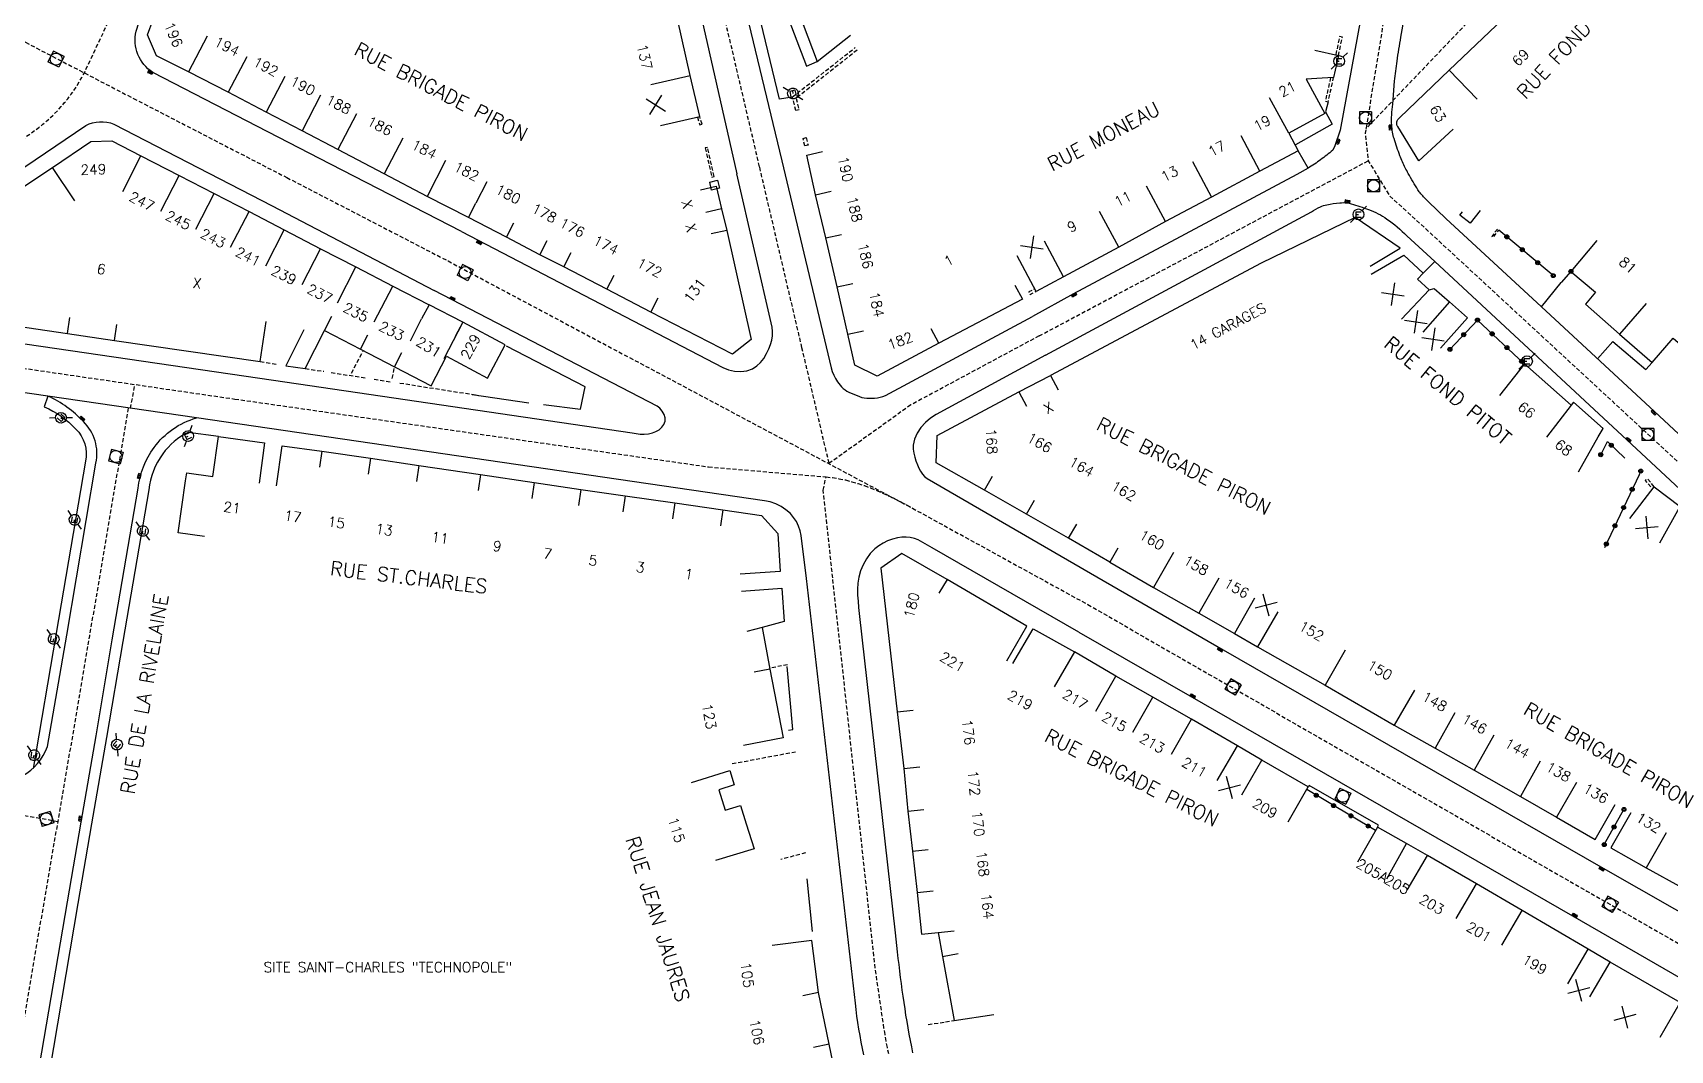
# Model space of a CAD drawing. Header units: millimetres. Extents: x 155999 to 157000, y 121000 to 122000.
# Drawn here: x 156342.3 to 156545.5, y 121685 to 121811.2 of the extents above; entities that cross this region are included whole.
import ezdxf
from ezdxf.enums import TextEntityAlignment as Align

# ---------------------------------------------------------------- set-up
doc = ezdxf.new("R2010")
doc.units = ezdxf.units.MM
doc.linetypes.add('DASHED', pattern=[0.75, 0.5, -0.25])
doc.layers.get('0').update_dxf_attribs({"linetype": 'CONTINUOUS'})
for name, color, linetype in [('W0001', 6, 'DASHED'), ('W0008', 7, 'CONTINUOUS'), ('W0017', 7, 'CONTINUOUS'), ('W0100', 7, 'CONTINUOUS'), ('W0112', 1, 'DASHED'), ('W0310', 3, 'CONTINUOUS'), ('W0322', 7, 'CONTINUOUS'), ('W0334', 7, 'CONTINUOUS'), ('W0400', 7, 'CONTINUOUS'), ('W0420', 7, 'CONTINUOUS'), ('W0471', 7, 'CONTINUOUS'), ('W0984', 7, 'CONTINUOUS'), ('W0989', 7, 'CONTINUOUS'), ('W0991', 7, 'CONTINUOUS'), ('W1102', 7, 'CONTINUOUS')]:
    doc.layers.add(name, color=color, linetype=linetype)
doc.styles.get("Standard").update_dxf_attribs({"font": 'romans.shx', "width": 0.85})

# ---------------------------------------------------------------- blocks, each defined once
blk = doc.blocks.new('t322o')
at = {"color": 0, "linetype": 'Continuous'}
for radius in [0.25, 0.15]:
    blk.add_circle((0, 0), radius, dxfattribs=at)
blk = doc.blocks.new('t991o')
at = {"color": 0, "linetype": 'Continuous'}
for p, q in [((-1, 1), (1, -1)), ((-1, -1), (1, 1))]:
    blk.add_line(p, q, dxfattribs=at)
blk = doc.blocks.new('T400')
for p, q in [((-0.15, 0.3), (0.15, 0.3)), ((-0.15, -0.25), (-0.15, 0.3)), ((-0.15, 0.15), (0.15, 0.15)), ((-0.15, 0), (0.15, 0)), ((0.15, 0.3), (0.15, -0.25)), ((-0.15, -0.15), (0.15, -0.15)), ((-0.15, -0.25), (-0.15, -0.3)), ((-0.15, -0.3), (0.15, -0.3)), ((0.15, -0.3), (0.15, -0.25))]:
    blk.add_line(p, q)
blk = doc.blocks.new('T471')
for p, q in [((-0.333334, 0.333334), (-0.333334, -0.333334)), ((-0.333334, 0.333334), (0.333334, 0.333334)), ((-0.333334, 0), (0, 0)), ((0.500001, 0.500001), (1.000002, 1.000002)), ((-0.500001, -0.500001), (-1.000002, -1.000002)), ((-0.333334, -0.333334), (0.333334, -0.333334))]:
    blk.add_line(p, q)
blk.add_ellipse((0, 0), major_axis=(0.471405, 0.471405), ratio=1, start_param=5.4977871438, end_param=11.780972451)
blk = doc.blocks.new('T420')
for p, q in [((0.75, 0.75), (-0.75, 0.75)), ((-0.75, 0.75), (-0.75, -0.75)), ((0.75, 0.75), (0.75, -0.75)), ((0.75, -0.75), (-0.75, -0.75))]:
    blk.add_line(p, q)
blk.add_ellipse((0, 0), major_axis=(-0.53, 0.53), ratio=1, start_param=3.926991, end_param=10.210176)
blk = doc.blocks.new('t112o')
at = {"color": 0, "linetype": 'Continuous'}
for p, q in [((-0.5, 0.5), (0.5, 0.5)), ((-0.5, -0.5), (-0.5, 0.5)), ((0.5, 0.5), (0.5, -0.5)), ((0.5, -0.5), (-0.5, -0.5))]:
    blk.add_line(p, q, dxfattribs=at)

msp = doc.modelspace()

# ---------------------------------------------------------------- linework, layer by layer
at = {"layer": 'W0001'}
for p, q in [((156432.44, 121794.49), (156437.68, 121772.15)), ((156393.81, 121782.87), (156451.42, 121752.21)), ((156467.14, 121773.57), (156451.23, 121765.01)), ((156325.42, 121771.85), (156367.37, 121765.74)), ((156437.68, 121772.15), (156441.06, 121757.72)), ((156354.42, 121764.59), (156354.97, 121767.55)), ((156367.37, 121765.74), (156426.13, 121757.33)), ((156451.23, 121765.01), (156441.06, 121757.72)), ((156426.13, 121757.33), (156440.71, 121756.08)), ((156440.36, 121754.45), (156440.71, 121756.08)), ((156440.71, 121756.08), (156441.52, 121755.99)), ((156441.52, 121755.99), (156442.32, 121755.86)), ((156442.32, 121755.86), (156443.12, 121755.7)), ((156443.12, 121755.7), (156443.91, 121755.49)), ((156443.91, 121755.49), (156444.69, 121755.26)), ((156444.69, 121755.26), (156445.47, 121755)), ((156445.47, 121755), (156446.24, 121754.71)), ((156446.24, 121754.71), (156447, 121754.4)), ((156441.54, 121743.57), (156440.36, 121754.45)), ((156447, 121754.4), (156447.76, 121754.07)), ((156447.76, 121754.07), (156448.5, 121753.72)), ((156448.5, 121753.72), (156449.24, 121753.35)), ((156449.24, 121753.35), (156449.98, 121752.98)), ((156449.98, 121752.98), (156450.7, 121752.6)), ((156450.7, 121752.6), (156451.42, 121752.21)), ((156451.42, 121752.21), (156473.19, 121740.25)), ((156446.81, 121695.16), (156441.54, 121743.57)), ((156447.9, 121687.72), (156446.81, 121695.16)), ((156448.03, 121686.91), (156447.9, 121687.72)), ((156448.17, 121686.1), (156448.03, 121686.91)), ((156448.32, 121685.3), (156448.17, 121686.1)), ((156448.49, 121684.5), (156448.32, 121685.3))]:
    msp.add_line(p, q, dxfattribs=at)
for points in [[(156000, 121986.85), (156003.09, 121985.23), (156044.57, 121963.68), (156077.72, 121946.53), (156098.49, 121935.82), (156130.89, 121919.07), (156180.3, 121893.54), (156224.14, 121870.68), (156249.34, 121857.62), (156299.19, 121831.84), (156341.39, 121809.99), (156354.77, 121803.04), (156373.8, 121793.22), (156393.81, 121782.87)], [(156413.89, 121875.43), (156417.05, 121860.24), (156423.59, 121832.29), (156432.44, 121794.49)]]:
    msp.add_lwpolyline(points, dxfattribs=at)
at = {"layer": 'W0001', "flags": 128}
for points in [[(156449.13, 121928.94), (156454.45, 121921.73), (156482.17, 121889.84), (156502.13, 121866), (156505.55, 121861.83), (156508.02, 121857.46), (156510.48, 121851.2), (156512.38, 121843.99), (156513.33, 121837.35), (156512.76, 121830.33), (156507.61, 121798.71), (156507.99, 121795.3), (156510.65, 121790.93), (156515.02, 121786.95), (156564.82, 121740.92), (156579.56, 121727.29)], [(156532.62, 121825.35), (156507.7, 121799.27)], [(156467.14, 121773.57), (156507.99, 121795.3)], [(156329.79, 121622.17), (156334.24, 121647.9), (156337.25, 121665.45), (156340.73, 121685.84), (156343.85, 121704.18), (156346.94, 121722.14), (156349.36, 121736.35), (156354.17, 121764.62)]]:
    msp.add_lwpolyline(points, dxfattribs=at)
for points in [[(156334.66, 121793.71), (156342.03, 121798.69, 0.124981), (156348.69, 121806.2), (156352.08, 121813.42), (156355.03, 121821.68, 0.053712), (156359.19, 121839.01, 0.035369), (156360.4, 121859.99, 14.888119)], [(156473.19, 121740.25), (156488.24, 121731.59), (156535.12, 121704.7), (156567.39, 121686.25), (156581.24, 121678.28), (156617.28, 121657.54), (156656.65, 121635.19), (156692.08, 121614.92), (156713.06, 121602.29, -0.011708), (156758.64, 121573.38), (156772.71, 121564.41, -0.052431), (156778.62, 121559.36), (156794.91, 121542.19), (156814.81, 121523.84), (156828.76, 121510.98), (156860.75, 121481.64), (156885.26, 121459.31), (156888.8, 121456.11, -0.026908), (156901.7, 121442.1, -0.024005), (156907.62, 121434.69), (156923.71, 121412.62)], [(156345.42, 121713.31), (156317.55, 121718.16), (156295.82, 121721.84), (156279.87, 121724.57), (156252, 121729.28, -0.101308), (156239.67, 121734.05, -0.900608)]]:
    msp.add_lwpolyline(points, format="xyb", dxfattribs=at)
at = {"layer": 'W0008'}
for p, q in [((156435.22, 121795.31), (156441.34, 121769.63)), ((156434.01, 121774.67), (156429.65, 121793.68)), ((156395.5, 121786.52), (156427.92, 121769.66)), ((156419.76, 121764.84), (156392.11, 121779.21)), ((156324.35, 121775.06), (156372.15, 121768.09)), ((156448.07, 121766.2), (156466.32, 121775.96)), ((156433.82, 121772.51), (156433.97, 121773.05)), ((156433.97, 121773.05), (156434.07, 121773.59)), ((156434.08, 121774.13), (156434.01, 121774.67)), ((156434.07, 121773.59), (156434.08, 121774.13)), ((156432.99, 121770.79), (156433.33, 121771.37)), ((156433.33, 121771.37), (156433.62, 121771.98)), ((156433.62, 121771.98), (156433.82, 121772.51)), ((156467.96, 121771.17), (156454.38, 121763.82)), ((156427.92, 121769.66), (156428.61, 121769.38)), ((156428.61, 121769.38), (156429.37, 121769.21)), ((156429.37, 121769.21), (156430.14, 121769.16)), ((156430.14, 121769.16), (156430.89, 121769.26)), ((156430.89, 121769.26), (156431.58, 121769.5)), ((156431.58, 121769.5), (156432.12, 121769.84)), ((156432.12, 121769.84), (156432.59, 121770.27)), ((156432.59, 121770.27), (156432.99, 121770.79)), ((156441.34, 121769.63), (156441.48, 121769.16)), ((156441.48, 121769.16), (156441.66, 121768.71)), ((156344.18, 121766.1), (156326.5, 121768.64)), ((156372.15, 121768.09), (156416.64, 121761.54)), ((156441.66, 121768.71), (156441.88, 121768.27)), ((156441.88, 121768.27), (156442.14, 121767.86)), ((156442.14, 121767.86), (156442.45, 121767.47)), ((156442.45, 121767.47), (156442.64, 121767.25)), ((156442.64, 121767.25), (156442.85, 121767.06)), ((156442.85, 121767.06), (156443.07, 121766.88)), ((156443.07, 121766.88), (156443.31, 121766.72)), ((156420.11, 121764.59), (156419.76, 121764.84)), ((156443.31, 121766.72), (156443.56, 121766.6)), ((156443.56, 121766.6), (156444.86, 121766.04)), ((156444.86, 121766.04), (156445.15, 121765.94)), ((156445.15, 121765.94), (156445.45, 121765.88)), ((156445.45, 121765.88), (156445.76, 121765.84)), ((156445.76, 121765.84), (156446.07, 121765.83)), ((156446.07, 121765.83), (156446.39, 121765.84)), ((156446.39, 121765.84), (156446.74, 121765.86)), ((156446.74, 121765.86), (156447.09, 121765.9)), ((156447.09, 121765.9), (156447.43, 121765.96)), ((156447.43, 121765.96), (156447.76, 121766.06)), ((156447.76, 121766.06), (156448.07, 121766.2)), ((156433.08, 121753.12), (156362.59, 121763.39)), ((156420.4, 121764.24), (156420.11, 121764.59)), ((156420.62, 121763.84), (156420.4, 121764.24)), ((156420.6, 121762.59), (156420.74, 121762.99)), ((156420.74, 121763.41), (156420.62, 121763.84)), ((156420.74, 121762.99), (156420.74, 121763.41)), ((156453.05, 121762.84), (156452.47, 121762.2)), ((156453.69, 121763.38), (156453.05, 121762.84)), ((156454.38, 121763.82), (156453.69, 121763.38)), ((156416.64, 121761.54), (156417.15, 121761.46)), ((156417.15, 121761.46), (156417.65, 121761.4)), ((156417.65, 121761.4), (156418.16, 121761.38)), ((156418.16, 121761.38), (156418.67, 121761.42)), ((156418.67, 121761.42), (156419.18, 121761.53)), ((156419.18, 121761.53), (156419.61, 121761.71)), ((156419.61, 121761.71), (156420.01, 121761.94)), ((156420.01, 121761.94), (156420.35, 121762.24)), ((156420.35, 121762.24), (156420.6, 121762.59)), ((156451.68, 121760.76), (156451.52, 121760)), ((156452, 121761.51), (156451.68, 121760.76)), ((156452.47, 121762.2), (156452, 121761.51)), ((156451.52, 121760), (156451.52, 121759.51)), ((156451.52, 121759.51), (156451.59, 121759.03)), ((156451.59, 121759.03), (156451.71, 121758.54)), ((156451.71, 121758.54), (156451.87, 121758.06)), ((156451.87, 121758.06), (156452.06, 121757.58)), ((156452.06, 121757.58), (156452.24, 121757.18)), ((156452.24, 121757.18), (156452.44, 121756.79)), ((156452.44, 121756.79), (156452.67, 121756.44)), ((156452.67, 121756.44), (156452.94, 121756.14)), ((156452.94, 121756.14), (156453.27, 121755.89)), ((156453.27, 121755.89), (156474.32, 121743.69)), ((156433.79, 121752.98), (156433.08, 121753.12)), ((156434.48, 121752.74), (156433.79, 121752.98)), ((156435.13, 121752.42), (156434.48, 121752.74)), ((156435.74, 121752.01), (156435.13, 121752.42)), ((156436.29, 121751.53), (156435.74, 121752.01)), ((156436.69, 121751.05), (156436.29, 121751.53)), ((156437.04, 121750.53), (156436.69, 121751.05)), ((156437.31, 121749.98), (156437.04, 121750.53)), ((156437.51, 121749.39), (156437.31, 121749.98)), ((156437.63, 121748.8), (156437.51, 121749.39)), ((156438.3, 121743.49), (156437.63, 121748.8)), ((156450.1, 121748.6), (156449.57, 121748.52)), ((156450.64, 121748.62), (156450.1, 121748.6)), ((156451.16, 121748.58), (156450.64, 121748.62)), ((156451.67, 121748.46), (156451.16, 121748.58)), ((156446.2, 121746.56), (156445.72, 121745.9)), ((156446.76, 121747.14), (156446.2, 121746.56)), ((156447.25, 121747.53), (156446.76, 121747.14)), ((156447.78, 121747.87), (156447.25, 121747.53)), ((156448.35, 121748.15), (156447.78, 121747.87)), ((156448.94, 121748.37), (156448.35, 121748.15)), ((156449.57, 121748.52), (156448.94, 121748.37)), ((156452.14, 121748.26), (156451.67, 121748.46)), ((156453.88, 121747.27), (156452.14, 121748.26)), ((156472.07, 121736.81), (156453.88, 121747.27)), ((156445.32, 121745.19), (156445, 121744.44)), ((156445.72, 121745.9), (156445.32, 121745.19)), ((156444.35, 121690.81), (156438.3, 121743.49)), ((156444.67, 121742.91), (156444.62, 121742.16)), ((156444.79, 121743.65), (156444.67, 121742.91)), ((156445, 121744.44), (156444.79, 121743.65)), ((156444.62, 121742.16), (156444.63, 121741.41)), ((156444.63, 121741.41), (156444.68, 121740.65)), ((156444.68, 121740.65), (156444.76, 121739.9)), ((156444.76, 121739.9), (156444.84, 121739.15)), ((156444.84, 121739.15), (156449.28, 121699.51)), ((156449.28, 121699.51), (156449.37, 121698.72)), ((156449.37, 121698.72), (156449.46, 121697.94)), ((156449.46, 121697.94), (156449.55, 121697.15)), ((156449.55, 121697.15), (156449.64, 121696.36)), ((156449.64, 121696.36), (156449.73, 121695.58)), ((156449.73, 121695.58), (156449.83, 121694.79)), ((156449.83, 121694.79), (156449.92, 121694)), ((156449.92, 121694), (156450.03, 121693.22)), ((156450.03, 121693.22), (156450.13, 121692.43)), ((156450.13, 121692.43), (156450.24, 121691.65)), ((156444.45, 121690), (156444.35, 121690.81)), ((156444.55, 121689.19), (156444.45, 121690)), ((156450.24, 121691.65), (156450.35, 121690.87)), ((156450.35, 121690.87), (156450.47, 121690.08)), ((156450.47, 121690.08), (156450.59, 121689.3)), ((156444.67, 121688.39), (156444.55, 121689.19)), ((156444.8, 121687.59), (156444.67, 121688.39)), ((156450.59, 121689.3), (156450.72, 121688.52)), ((156450.72, 121688.52), (156450.86, 121687.74)), ((156450.86, 121687.74), (156451, 121686.96)), ((156444.93, 121686.78), (156444.8, 121687.59)), ((156445.08, 121685.98), (156444.93, 121686.78)), ((156445.23, 121685.18), (156445.08, 121685.98)), ((156451, 121686.96), (156451.14, 121686.18)), ((156451.14, 121686.18), (156451.3, 121685.4)), ((156445.4, 121684.39), (156445.23, 121685.18)), ((156451.3, 121685.4), (156451.46, 121684.63))]:
    msp.add_line(p, q, dxfattribs=at)
for points in [[(156411.4, 121874.89), (156412.11, 121871.55), (156412.55, 121869.42), (156420.94, 121832), (156429.65, 121793.68)], [(156416.37, 121875.97), (156419.64, 121860.82), (156426.17, 121832.9), (156435.22, 121795.31)]]:
    msp.add_lwpolyline(points, dxfattribs=at)
for points in [[(156395.5, 121786.52), (156379.24, 121794.87), (156357.18, 121806.26, -0.315635), (156355.1, 121811.38), (156359.62, 121825.57, 0.064048), (156362.12, 121838.4, 0.020098), (156363.17, 121859.71)], [(156336.27, 121791.17), (156348.86, 121799.68, -0.224755), (156352.35, 121799.83), (156371.98, 121789.69), (156392.11, 121779.21)], [(156336.41, 121718.24, 0.363878), (156344.13, 121722.62), (156346.52, 121736.47), (156350.12, 121757.79, 0.260004), (156348.58, 121762.94, 0.09815), (156344.18, 121766.1)], [(156342.55, 121679.64), (156346.58, 121703.37), (156348.28, 121713.26), (156350.14, 121723.97), (156352.14, 121735.88), (156355.36, 121754.68, -0.130109), (156357.34, 121759.71, -0.171465), (156362.59, 121763.39)], [(156474.32, 121743.69), (156489.98, 121734.62), (156536.86, 121707.73), (156568.96, 121689.39, 0.317206), (156572.26, 121690.18, 0.074679), (156575.4, 121694.16), (156583.16, 121708.31), (156584.9, 121712.01, 0.253983), (156583.84, 121719.16), (156578.31, 121725.03)], [(156472.07, 121736.81), (156485.84, 121728.94), (156533.32, 121701.63), (156568.69, 121681.26, -0.056173)]]:
    msp.add_lwpolyline(points, format="xyb", dxfattribs=at)
at = {"layer": 'W0008', "flags": 128}
for points in [[(156510.2, 121830.18), (156504.52, 121799.09), (156503.83, 121797.15), (156503.57, 121796.61, -0.011433), (156502.83, 121796, -0.011433), (156502.07, 121795.42, -0.011182), (156501.31, 121794.89, -0.011182), (156500.51, 121794.39), (156499.12, 121793.6), (156471.41, 121778.79), (156466.32, 121775.96)], [(156575.23, 121734.69), (156543.49, 121764.2), (156529.48, 121777.18), (156517.63, 121788.13), (156515.45, 121790.2, -0.01777), (156514.51, 121791.2, -0.040474), (156514.15, 121791.68, -0.013253), (156512.95, 121793.72, -0.019548), (156512.22, 121795.15, -0.021402), (156511.91, 121795.92, -0.007964), (156511.19, 121798.04, -0.068538), (156510.89, 121799.71, -0.044423), (156511.03, 121802.3), (156511.25, 121805.19, -0.003671), (156511.4, 121806.43, -0.003671), (156511.56, 121807.66, -0.004409), (156511.79, 121809.14, -0.004409), (156512.03, 121810.61), (156514.62, 121825.09)], [(156467.96, 121771.17), (156500.93, 121788.95, -0.040171), (156502.04, 121789.58, -0.060608), (156502.85, 121789.85, -0.026841), (156504.44, 121790.08, -0.048869), (156505.32, 121790.08, -0.048806), (156505.87, 121789.96, -0.011924), (156508.03, 121789.24, -0.064514), (156510.31, 121788.07, -0.051321), (156512.76, 121785.97), (156516.23, 121782.8), (156540.07, 121760.66), (156549.66, 121751.76), (156571.34, 121731.74), (156578.31, 121725.03), (156578.31, 121725.03)]]:
    msp.add_lwpolyline(points, format="xyb", dxfattribs=at)
at = {"layer": 'W0017', "flags": 128}
for points in [[(156503, 121802.62), (156502.68, 121801.38), (156503.52, 121799.85), (156498.97, 121797.29)], [(156500.51, 121794.39), (156499.29, 121796.52)], [(156521.85, 121789.13), (156520.62, 121787.56), (156519.36, 121788.54), (156519.67, 121788.98)], [(156516.23, 121782.8), (156514.79, 121781.36)], [(156529.48, 121777.18), (156531.91, 121780.18)], [(156536.42, 121770.73), (156538.35, 121772.87), (156542.44, 121769.42), (156543.19, 121770.27)]]:
    msp.add_lwpolyline(points, dxfattribs=at)
at = {"layer": 'W0100'}
for points in [[(156419.41, 121876.63), (156421.3, 121866.76), (156422.62, 121861.77), (156424.14, 121856.11), (156425.69, 121850.02), (156427.2, 121844.82), (156428.74, 121839.16), (156430.11, 121833.76), (156432.09, 121827.97), (156434.03, 121822.31), (156436.61, 121815.65), (156439.63, 121807.61), (156443.75, 121810.86)], [(156420.17, 121799.67), (156425.04, 121800.79), (156423.86, 121805.89), (156422.31, 121812.7), (156420.64, 121820), (156418.39, 121829.76), (156416.58, 121837.6), (156412.95, 121836.79), (156412.75, 121837.99), (156406.29, 121836.5), (156407.41, 121831.63)], [(156396.36, 121788.26), (156391.24, 121790.87), (156385.88, 121793.69), (156380.15, 121796.68), (156375.71, 121799), (156371.25, 121801.31), (156366.53, 121803.79), (156361.63, 121806.32), (156357.64, 121808.31), (156356.54, 121810.91), (156359.32, 121818.57), (156361.5, 121824.6), (156369.53, 121823.25), (156373.43, 121822.24), (156375.5, 121821.26), (156373.35, 121816.74)], [(156339.43, 121790.96), (156344.72, 121794.46), (156349.49, 121797.67), (156352.1, 121797.75), (156355.71, 121795.93), (156360.46, 121793.49), (156364.81, 121791.24), (156369.12, 121788.99), (156373.49, 121786.72), (156378, 121784.39), (156382.38, 121782.13), (156386.95, 121779.75), (156391.47, 121777.44)], [(156475.93, 121745.5), (156481.33, 121742.38), (156486.96, 121739.18), (156491.41, 121736.67), (156494.23, 121735.01), (156494.23, 121735.01), (156502.65, 121730.24), (156511.21, 121725.3), (156516.29, 121722.45), (156521.11, 121719.71), (156526.86, 121716.45), (156531.32, 121713.86), (156536.15, 121711.11), (156538.62, 121715.46)], [(156498.06, 121713.31), (156500.55, 121717.65), (156494.79, 121720.96), (156491.77, 121722.73), (156486.07, 121726.03), (156481.25, 121728.75), (156476.67, 121731.36), (156471.52, 121734.38)], [(156540.58, 121714.43), (156538.09, 121710.09), (156542.46, 121707.59), (156546.96, 121705.1), (156552.24, 121702.11), (156561.2, 121696.85), (156565.84, 121694.21)], [(156544.2, 121686.57), (156546.69, 121690.9), (156537.98, 121695.9), (156535.28, 121697.5), (156527.08, 121702.31), (156521.4, 121705.61), (156515.34, 121709.13), (156512.73, 121710.6), (156509.13, 121712.63), (156506.67, 121708.28)]]:
    msp.add_lwpolyline(points, dxfattribs=at)
at = {"layer": 'W0100', "flags": 128}
msp.add_lwpolyline([(156518.51, 121799.21), (156514.24, 121795.29), (156511.65, 121799.53, -0.088848), (156511.54, 121799.78, -0.088848), (156511.52, 121800.05, -0.12196), (156511.64, 121800.4, -0.12196), (156511.92, 121800.65), (156518.03, 121806.53), (156528.84, 121816.89), (156531.18, 121819.1), (156534.62, 121815.47)], format="xyb", dxfattribs=at)
for points in [[(156501.37, 121809), (156504.29, 121808.34), (156503.68, 121805.63), (156502.27, 121805.55), (156500.27, 121805.44), (156502.59, 121801.15), (156498.14, 121798.71), (156499.29, 121796.52), (156494.55, 121794), (156488.53, 121790.79), (156482.84, 121787.76), (156477.02, 121784.59), (156470.17, 121780.92), (156466.77, 121779.1), (156464.41, 121783.51)], [(156508.23, 121782.21), (156511.96, 121784.46), (156506.38, 121788.24), (156494.68, 121782.59), (156468.58, 121768.67)], [(156536.36, 121785.39), (156533.13, 121781.57), (156536.17, 121779), (156534.92, 121777.51), (156539.14, 121773.79), (156543.19, 121770.27), (156545.82, 121773.29), (156548.22, 121771.21), (156550.84, 121774.23)], [(156508.34, 121781.23), (156512.38, 121783.57), (156514.79, 121781.36), (156514.11, 121780.62), (156515.53, 121779.29), (156516.17, 121779.46), (156518.07, 121777.79), (156520.3, 121775.8), (156516.96, 121772.07)], [(156534.05, 121756.72), (156536.53, 121761.06), (156537.12, 121762.09), (156533.46, 121765.34), (156533.15, 121764.98), (156527.37, 121770.12), (156524.28, 121766.19)], [(156540.42, 121750.91), (156543.47, 121754.87), (156546.68, 121752.4), (156546.58, 121752.23), (156544.12, 121747.87)]]:
    msp.add_lwpolyline(points, dxfattribs=at)
at = {"layer": 'W0112'}
for p, q in [((156381.84, 121768.96), (156383.3, 121771.76)), ((156370.52, 121770.39), (156372.71, 121770.03)), ((156376.1, 121769.52), (156378.39, 121769.18)), ((156379.33, 121769.03), (156383.68, 121768.35)), ((156386.9, 121768.3), (156387.16, 121769.75)), ((156384.65, 121768.2), (156386.83, 121767.86)), ((156387.82, 121767.73), (156397.58, 121766.2)), ((156435.94, 121732.79), (156433.81, 121732.36)), ((156436.94, 121721.95), (156429.08, 121720.47)), ((156438.18, 121709.46), (156435.09, 121708.61)), ((156453.38, 121688.15), (156455.53, 121688.48)), ((156455.53, 121688.48), (156456.6, 121688.65))]:
    msp.add_line(p, q, dxfattribs=at)
at = {"layer": 'W0112', "flags": 128}
for points in [[(156504.29, 121808.34), (156504.78, 121810.64), (156504.43, 121810.71), (156503.95, 121808.41)], [(156503.32, 121805.61), (156502.65, 121802.7), (156503, 121802.62), (156503.68, 121805.63)], [(156524.02, 121786.82), (156523.3, 121785.92), (156523.47, 121785.79), (156524.18, 121786.69)], [(156543.47, 121754.87), (156542.61, 121755.88), (156542.34, 121755.65), (156543.2, 121754.64)]]:
    msp.add_lwpolyline(points, dxfattribs=at)
at = {"layer": 'W0112'}
for points in [[(156444.57, 121809.02), (156436.99, 121803.04), (156437.37, 121801.62), (156436.98, 121801.52), (156436.53, 121803.19), (156444.32, 121809.33)], [(156424.75, 121800.72), (156425.04, 121799.74), (156425.33, 121799.82), (156425.04, 121800.79)]]:
    msp.add_lwpolyline(points, dxfattribs=at)
for points in [[(156438.09, 121797.14), (156437.86, 121798.07), (156438.24, 121798.17), (156438.48, 121797.23)], [(156426.84, 121793.35), (156426.01, 121796.96), (156425.72, 121796.89), (156426.55, 121793.28)]]:
    msp.add_lwpolyline(points, close=True, dxfattribs=at)
at = {"layer": 'W0112', "flags": 128}
msp.add_lwpolyline([(156466.77, 121779.1), (156466.6, 121779.41), (156465.86, 121779.02), (156466.03, 121778.7)], close=True, dxfattribs=at)
at = {"layer": 'W0310'}
for p, q in [((156410.83, 121767.24), (156401.06, 121772.28)), ((156410.25, 121764.48), (156410.83, 121767.24)), ((156396.79, 121766.3), (156403.84, 121765.28)), ((156405.67, 121765.07), (156410.25, 121764.48))]:
    msp.add_line(p, q, dxfattribs=at)
at = {"layer": 'W0322'}
for p, q in [((156436.6, 121724.75), (156435.9, 121732.57)), ((156436.07, 121724.65), (156436.6, 121724.75)), ((156439.03, 121699.7), (156438.37, 121706.21))]:
    msp.add_line(p, q, dxfattribs=at)
at = {"layer": 'W0322', "flags": 128}
for points in [[(156530.93, 121781.05), (156524.18, 121786.69)], [(156533.13, 121781.57), (156531.91, 121780.18)], [(156518.12, 121771.9), (156521.54, 121775.54), (156527.3, 121770.14)], [(156536.83, 121758.83), (156537.66, 121760.47), (156539.82, 121758.41)], [(156541.8, 121756.8), (156541.58, 121756.32), (156537.3, 121747.28)]]:
    msp.add_lwpolyline(points, dxfattribs=at)
at = {"layer": 'W0322'}
for points in [[(156508.89, 121712.22), (156500.35, 121717.29)], [(156537.26, 121710.47), (156539.71, 121714.84)]]:
    msp.add_lwpolyline(points, dxfattribs=at)
at = {"layer": 'W0334'}
for points in [[(156436.53, 121803.19), (156434.95, 121802.92), (156427.7, 121832.96), (156428.97, 121833.22), (156432.83, 121821.98), (156432.58, 121821.87), (156435.4, 121815.13), (156435.21, 121815.05), (156438.27, 121807.02), (156439.63, 121807.61)], [(156362.59, 121763.39), (156344.18, 121766.1)], [(156509.13, 121712.63), (156509.24, 121712.89), (156500.67, 121717.82), (156500.55, 121717.65)]]:
    msp.add_lwpolyline(points, dxfattribs=at)
for points in [[(156344.18, 121766.1), (156343.72, 121764.79, -0.099189), (156347.62, 121762.02, -0.264885), (156348.82, 121758.04), (156345.21, 121736.69), (156342.32, 121719.93, -0.010969)], [(156365.35, 121761.08), (156361.59, 121761.61, 0.128978), (156358.42, 121758.93, 0.131445), (156356.68, 121754.49), (156353.45, 121735.65), (156351.45, 121723.75), (156349.59, 121713.03), (156347.9, 121703.15), (156343.86, 121679.41, 0.22639), (156344.55, 121676.87, 0.185197), (156346.78, 121675.58), (156369.38, 121671.62), (156384.27, 121669.06, 0.264362), (156387.29, 121669.84, 0.062074), (156388.78, 121671.94), (156390.35, 121672.11)]]:
    msp.add_lwpolyline(points, format="xyb", dxfattribs=at)
at = {"layer": 'W1102'}
for p, q in [((156363.92, 121810.76), (156361.63, 121806.32)), ((156368.85, 121808.21), (156366.53, 121803.79)), ((156373.56, 121805.75), (156371.25, 121801.31)), ((156418.99, 121804.77), (156423.86, 121805.89)), ((156518.03, 121806.53), (156521.49, 121802.92)), ((156378.01, 121803.43), (156375.71, 121799)), ((156498.14, 121798.71), (156495.74, 121803.1)), ((156382.47, 121801.12), (156380.15, 121796.68)), ((156388.22, 121798.11), (156385.88, 121793.69)), ((156494.55, 121794), (156492.2, 121798.41)), ((156353.46, 121791.47), (156355.71, 121795.93)), ((156393.51, 121795.32), (156391.24, 121790.87)), ((156438.33, 121796.01), (156440.28, 121796.45)), ((156439.41, 121791.09), (156438.33, 121796.01)), ((156347.53, 121790.32), (156344.72, 121794.46)), ((156358.17, 121789.04), (156360.46, 121793.49)), ((156486.18, 121795.2), (156488.53, 121790.79)), ((156362.52, 121786.8), (156364.81, 121791.24)), ((156425.14, 121791.71), (156427.09, 121792.15)), ((156427.09, 121792.15), (156427.75, 121789.35)), ((156439.41, 121791.09), (156441.36, 121791.54)), ((156482.84, 121787.76), (156480.47, 121792.16)), ((156396.36, 121788.26), (156397.28, 121790.04)), ((156427.75, 121789.35), (156425.8, 121788.9)), ((156427.75, 121789.35), (156428.39, 121786.66)), ((156440.69, 121785.72), (156439.41, 121791.09)), ((156366.81, 121784.56), (156369.12, 121788.99)), ((156401.07, 121785.82), (156396.36, 121788.26)), ((156401.07, 121785.82), (156401.99, 121787.6)), ((156477.02, 121784.59), (156474.65, 121788.99)), ((156371.19, 121782.28), (156373.49, 121786.72)), ((156405.2, 121783.64), (156401.07, 121785.82)), ((156405.2, 121783.64), (156406.12, 121785.41)), ((156428.39, 121786.66), (156426.44, 121786.22)), ((156428.39, 121786.66), (156431.42, 121773.14)), ((156440.69, 121785.72), (156442.64, 121786.16)), ((156442.09, 121779.64), (156440.69, 121785.72)), ((156470.17, 121780.92), (156467.8, 121785.33)), ((156375.7, 121779.95), (156378, 121784.39)), ((156408.16, 121782.12), (156405.2, 121783.64)), ((156408.16, 121782.12), (156409.08, 121783.9)), ((156380.09, 121777.68), (156382.38, 121782.13)), ((156413.52, 121779.35), (156408.16, 121782.12)), ((156413.52, 121779.35), (156414.44, 121781.12)), ((156384.65, 121775.32), (156386.95, 121779.75)), ((156418.97, 121776.51), (156413.52, 121779.35)), ((156442.09, 121779.64), (156444.04, 121780.08)), ((156443.41, 121773.77), (156442.09, 121779.64)), ((156464.15, 121779.88), (156465.08, 121778.12)), ((156515.53, 121779.29), (156512.11, 121775.64)), ((156324.23, 121777.14), (156346.62, 121773.88)), ((156391.47, 121777.44), (156390.54, 121775.67)), ((156395.63, 121775.27), (156391.47, 121777.44)), ((156418.97, 121776.51), (156419.89, 121778.28)), ((156465.08, 121778.12), (156454.69, 121772.69)), ((156518.07, 121777.79), (156514.75, 121774.05)), ((156542.45, 121777.59), (156539.14, 121773.79)), ((156346.62, 121773.88), (156346.91, 121775.86)), ((156352.42, 121773.01), (156352.71, 121774.99)), ((156370.52, 121770.39), (156371.24, 121775.34)), ((156378.49, 121774.26), (156379.41, 121776.03)), ((156393.34, 121770.78), (156395.65, 121775.22)), ((156395.63, 121775.27), (156394.7, 121773.5)), ((156400.91, 121772.48), (156395.63, 121775.27)), ((156429.12, 121771.31), (156418.97, 121776.51)), ((156346.62, 121773.88), (156352.42, 121773.01)), ((156352.42, 121773.01), (156370.52, 121770.39)), ((156375.92, 121774.34), (156373.68, 121769.88)), ((156376.1, 121769.51), (156378.49, 121774.26)), ((156378.49, 121774.26), (156382.96, 121771.94)), ((156382.96, 121771.94), (156383.88, 121773.71)), ((156431.42, 121773.14), (156429.12, 121771.31)), ((156443.41, 121773.77), (156445.36, 121774.21)), ((156444.27, 121769.93), (156443.41, 121773.77)), ((156454.69, 121772.69), (156453.75, 121774.46)), ((156382.96, 121771.94), (156387.16, 121769.75)), ((156387.16, 121769.75), (156388.08, 121771.53)), ((156391.71, 121767.37), (156393.62, 121771.04)), ((156393.62, 121771.04), (156398.7, 121768.33)), ((156398.7, 121768.33), (156400.91, 121772.48)), ((156454.69, 121772.69), (156447.07, 121768.58)), ((156373.68, 121769.88), (156376.1, 121769.51)), ((156387.16, 121769.75), (156391.71, 121767.37)), ((156447.07, 121768.58), (156444.27, 121769.93)), ((156464.65, 121766.62), (156468.58, 121768.67)), ((156468.58, 121768.67), (156469.51, 121766.9)), ((156454.49, 121761.2), (156464.65, 121766.62)), ((156464.65, 121766.62), (156465.58, 121764.86)), ((156533.15, 121764.98), (156530.11, 121761.01)), ((156364.63, 121756.12), (156365.34, 121761.09)), ((156365.34, 121761.09), (156371.06, 121760.29)), ((156454.38, 121757.83), (156454.49, 121761.2)), ((156371.06, 121760.29), (156370.36, 121755.3)), ((156372.52, 121754.99), (156373.24, 121759.94)), ((156373.24, 121759.94), (156378.17, 121759.27)), ((156378.17, 121759.27), (156377.88, 121757.29)), ((156378.17, 121759.27), (156384.18, 121758.41)), ((156384.18, 121758.41), (156383.89, 121756.43)), ((156384.18, 121758.41), (156390.2, 121757.48)), ((156390.2, 121757.48), (156389.91, 121755.5)), ((156390.2, 121757.48), (156397.85, 121756.39)), ((156460.36, 121754.45), (156454.38, 121757.83)), ((156360.35, 121749.15), (156361.26, 121755.58)), ((156361.26, 121755.58), (156361.4, 121756.57)), ((156361.4, 121756.57), (156364.63, 121756.12)), ((156397.85, 121756.39), (156397.56, 121754.41)), ((156397.85, 121756.39), (156404.52, 121755.38)), ((156404.52, 121755.38), (156404.23, 121753.4)), ((156404.52, 121755.38), (156410.3, 121754.53)), ((156460.36, 121754.45), (156461.35, 121756.18)), ((156410.3, 121754.53), (156410.02, 121752.55)), ((156410.3, 121754.53), (156415.77, 121753.72)), ((156415.77, 121753.72), (156415.49, 121751.75)), ((156415.77, 121753.72), (156421.96, 121752.86)), ((156421.96, 121752.86), (156421.67, 121750.88)), ((156421.96, 121752.86), (156427.9, 121751.99)), ((156465.59, 121751.45), (156460.36, 121754.45)), ((156465.59, 121751.45), (156466.59, 121753.18)), ((156427.9, 121751.99), (156427.61, 121750.01)), ((156427.9, 121751.99), (156432.71, 121751.31)), ((156432.71, 121751.31), (156434.73, 121749.08)), ((156470.81, 121748.47), (156465.59, 121751.45)), ((156363.59, 121748.69), (156360.35, 121749.15)), ((156434.73, 121749.08), (156435.04, 121744.33)), ((156470.81, 121748.47), (156471.81, 121750.2)), ((156450.1, 121746.58), (156447.53, 121744.75)), ((156455.72, 121743.37), (156450.1, 121746.58)), ((156475.93, 121745.5), (156470.81, 121748.47)), ((156476.92, 121747.24), (156475.93, 121745.5)), ((156483.82, 121746.72), (156481.33, 121742.38)), ((156447.53, 121744.75), (156449.52, 121726.93)), ((156435.04, 121744.33), (156430.05, 121744)), ((156455.72, 121743.37), (156454.72, 121741.64)), ((156465.64, 121737.57), (156455.72, 121743.37)), ((156489.43, 121743.53), (156486.96, 121739.18)), ((156430.24, 121741.89), (156435.23, 121742.26)), ((156435.23, 121742.26), (156435.53, 121738.16)), ((156493.87, 121741.02), (156491.41, 121736.67)), ((156496.77, 121739.33), (156494.23, 121735.01)), ((156432.8, 121737.42), (156430.87, 121736.89)), ((156435.53, 121738.16), (156432.8, 121737.42)), ((156432.8, 121737.42), (156433.75, 121732.23)), ((156463.13, 121733.25), (156465.64, 121737.57)), ((156463.89, 121732.92), (156466.39, 121737.24)), ((156466.39, 121737.24), (156471.52, 121734.38)), ((156471.52, 121734.38), (156469.01, 121730.05)), ((156505.12, 121734.6), (156502.65, 121730.24)), ((156433.75, 121732.23), (156431.79, 121731.86)), ((156433.75, 121732.23), (156435.39, 121723.7)), ((156474.19, 121727.02), (156476.67, 121731.36)), ((156478.79, 121724.4), (156481.25, 121728.75)), ((156513.71, 121729.63), (156511.21, 121725.3)), ((156449.52, 121726.93), (156451.51, 121727.15)), ((156449.52, 121726.93), (156450.35, 121719.91)), ((156518.73, 121726.81), (156516.29, 121722.45)), ((156483.57, 121721.7), (156486.07, 121726.03)), ((156435.39, 121723.7), (156430.47, 121722.78)), ((156489.24, 121718.42), (156491.77, 121722.73)), ((156523.58, 121724.05), (156521.11, 121719.71)), ((156450.35, 121719.91), (156452.34, 121720.13)), ((156492.3, 121716.63), (156494.79, 121720.96)), ((156529.33, 121720.8), (156526.86, 121716.45)), ((156424, 121718.17), (156428.77, 121719.65)), ((156428.77, 121719.65), (156429.33, 121717.87)), ((156450.35, 121719.91), (156450.87, 121714.6)), ((156533.83, 121718.19), (156531.32, 121713.86)), ((156429.33, 121717.87), (156427.41, 121717.28)), ((156427.41, 121717.28), (156428.2, 121714.74)), ((156428.2, 121714.74), (156430.11, 121715.33)), ((156430.11, 121715.33), (156430.82, 121713.04)), ((156450.87, 121714.6), (156452.86, 121714.82)), ((156450.87, 121714.6), (156451.42, 121709.66)), ((156430.82, 121713.04), (156431.78, 121709.96)), ((156431.78, 121709.96), (156427, 121708.48)), ((156510.28, 121706.24), (156512.73, 121710.6)), ((156544.94, 121711.93), (156542.46, 121707.59)), ((156451.42, 121709.66), (156453.4, 121709.88)), ((156451.42, 121709.66), (156452.02, 121704.51)), ((156512.83, 121704.81), (156515.34, 121709.13)), ((156452.02, 121704.51), (156454, 121704.73)), ((156452.02, 121704.51), (156452.57, 121699.34)), ((156518.89, 121701.29), (156521.4, 121705.61)), ((156524.55, 121698), (156527.08, 121702.31)), ((156438.97, 121698.58), (156434.01, 121697.95)), ((156439.78, 121692.14), (156438.97, 121698.58)), ((156452.57, 121699.34), (156454.61, 121699.56)), ((156454.61, 121699.56), (156456.6, 121699.78)), ((156454.61, 121699.56), (156455.15, 121696.61)), ((156455.15, 121696.61), (156457.11, 121696.97)), ((156455.15, 121696.61), (156456.6, 121688.65)), ((156532.73, 121693.19), (156535.28, 121697.5)), ((156535.49, 121691.57), (156537.98, 121695.9)), ((156439.78, 121692.14), (156437.83, 121691.71)), ((156441.12, 121685.72), (156439.78, 121692.14)), ((156456.6, 121688.65), (156461.54, 121689.4)), ((156441.12, 121685.72), (156439.16, 121685.29)), ((156442.22, 121680.37), (156441.12, 121685.72))]:
    msp.add_line(p, q, dxfattribs=at)
msp.add_lwpolyline([(156398.64, 121792.69), (156397.28, 121790.04)], dxfattribs=at)
at = {"layer": 'W1102', "flags": 128}
msp.add_lwpolyline([(156389.15, 121772.98), (156390.54, 121775.67)], dxfattribs=at)

# ---------------------------------------------------------------- block references
at = {"layer": 'W0112', "rotation": 103.7853609044638}
msp.add_blockref('t112o', (156426.88, 121792.27), dxfattribs=at)
at = {"layer": 'W0322'}
for p, rotation in [((156525.18, 121785.86), 140.1476490891033), ((156527.09, 121784.26), 140.1476490891033), ((156529.01, 121782.65), 140.1476490891033), ((156530.93, 121781.05), 140.1476490891033), ((156533.13, 121781.57), 228.7426552621565), ((156521.54, 121775.54), 46.8346158861835), ((156519.83, 121773.72), 46.8346158861835), ((156523.36, 121773.83), 316.8346158860641), ((156518.12, 121771.9), 46.8346158861835), ((156525.19, 121772.12), 316.8346158860641), ((156527.01, 121770.41), 316.8346158860641), ((156536.83, 121758.83), 63.08453378496535), ((156538.14, 121760.01), 316.4006238786877), ((156541.8, 121756.8), 244.6892570082769), ((156540.73, 121754.54), 244.6892570070788), ((156539.66, 121752.28), 244.6892570070788), ((156538.59, 121750.02), 244.6892570070788), ((156537.53, 121747.76), 244.6892570070788), ((156501.53, 121716.59), 149.275165021593), ((156503.68, 121715.31), 149.275165021593), ((156505.83, 121714.04), 149.275165021593), ((156539.71, 121714.83), 60.74673494227191), ((156507.98, 121712.76), 149.275165021593), ((156538.48, 121712.65), 60.74673494227191), ((156537.26, 121710.47), 60.74673494227191)]:
    msp.add_blockref('t322o', p, dxfattribs=dict(at, rotation=rotation))
at = {"layer": 'W0400'}
for p, rotation in [((156356.87, 121806.25), 242.6903789084328), ((156510.74, 121799.42), 185.3429565239681), ((156504.21, 121797.67), 158.1030928320875), ((156505.39, 121790.27), 262.2820387760678), ((156397.7, 121785.17), 62.48678874020084), ((156394.36, 121778.2), 62.48678874020084), ((156471.49, 121778.67), 121.0582079849691), ((156348.42, 121763.31), 226.7964730511109), ((156543.42, 121764.07), 224.867547111205), ((156540.29, 121760.67), 48.93848794090047), ((156355.49, 121756.16), 165.2438444837299), ((156489.62, 121734.64), 60.05983850439706), ((156486.23, 121728.89), 60.05983850439706), ((156348.2, 121713.7), 350.1579837262539), ((156536.95, 121707.46), 60.09570925014398), ((156533.62, 121701.68), 60.09570925014398)]:
    msp.add_blockref('T400', p, dxfattribs=dict(at, rotation=rotation))
at = {"layer": 'W0420'}
for p, rotation in [((156345.19, 121807.9), 332.5909281594309), ((156395.94, 121781.43), 332.4867887402008), ((156352.6, 121758.61), 75.24384448372987), ((156491.2, 121730.02), 330.179642705132), ((156504.84, 121716.47), 65.7338115910416), ((156343.96, 121713.66), 16.95722116272387), ((156537.99, 121703.06), 330.161784142286)]:
    msp.add_blockref('T420', p, dxfattribs=dict(at, rotation=rotation))
for p in [(156507.64, 121800.61), (156508.65, 121792.2), (156542.66, 121761.33)]:
    msp.add_blockref('T420', p, dxfattribs=at)
at = {"layer": 'W0471'}
for p in [(156504.39, 121807.67), (156506.77, 121788.65), (156527.68, 121770.43)]:
    msp.add_blockref('T471', p, dxfattribs=at)
for p, rotation in [((156436.61, 121803.64), 283.5606175770239), ((156345.79, 121763.42), 136.7964730511109), ((156361.57, 121761.15), 25.25156041303985), ((156347.48, 121750.75), 80.20993559277387), ((156355.95, 121749.37), 80.20993559277387), ((156344.89, 121735.98), 80.20993559277387), ((156352.74, 121722.87), 49.75429371677487), ((156342.46, 121721.56), 79.99177497589584)]:
    msp.add_blockref('T471', p, dxfattribs=dict(at, rotation=rotation))
at = {"layer": 'W0991'}
for p, rotation in [((156419.58, 121802.22), 13.00604704747303), ((156466.24, 121784.58), 306.65916), ((156511.03, 121778.76), 306.65916), ((156513.88, 121775.32), 306.65916), ((156516.02, 121773.18), 306.65916), ((156542.54, 121749.79), 319.9468740361063), ((156495.32, 121740.18), 59.62526548085479), ((156490.77, 121717.53), 59.58066824305967), ((156534.11, 121692.38), 59.46187324930513), ((156539.84, 121689.07), 60.121165487524)]:
    msp.add_blockref('t991o', p, dxfattribs=dict(at, rotation=rotation))

# ---------------------------------------------------------------- texts
at = {"layer": 'W0984'}
msp.add_text('14 GARAGES', height=1.25, rotation=27.901, dxfattribs=at).set_placement((156490.59, 121774.77), align=Align.MIDDLE)
msp.add_text('SITE SAINT-CHARLES "TECHNOPOLE"', height=1.25, dxfattribs=at).set_placement((156386.36, 121695.26), align=Align.MIDDLE)
at = {"layer": 'W0989'}
for s, rotation, p in [('RUE FOND PITOT', 46.7807, (156533.55, 121810.51)), ('RUE BRIGADE PIRON', 332.6708, (156392.95, 121803.87)), ('RUE MONEAU', 27.9702, (156475.15, 121798.32)), ('RUE FOND PITOT', 320.3713, (156517.84, 121766.79)), ('RUE BRIGADE PIRON', 333.1544, (156485.1, 121757.42)), ('RUE ST.CHARLES', 353.2127, (156388.94, 121743.62)), ('RUE DE LA RIVELAINE', 80.3085, (156356.16, 121729.16)), ('RUE BRIGADE PIRON', 330.0581, (156537.81, 121721.57)), ('RUE BRIGADE PIRON', 333.1544, (156478.65, 121718.77)), ('RUE JEAN JAURES', 287.4973, (156419.84, 121701.23))]:
    msp.add_text(s, height=1.75, rotation=rotation, dxfattribs=at).set_placement(p, align=Align.MIDDLE)
at = {"layer": 'W0991'}
for s, rotation, p in [('196', 292.9619, (156359.76, 121810.94)), ('194', 332.7269, (156366.38, 121809.49)), ('137', 282.8101, (156418.21, 121808.18)), ('192', 332.7269, (156371.2, 121806.98)), ('69', 43.7777, (156526.89, 121808.1)), ('190', 332.7269, (156375.78, 121804.59)), ('21', 28.6923, (156497.95, 121804.2)), ('188', 332.7269, (156380.24, 121802.28)), ('63', 301.4033, (156516.63, 121801.15)), ('186', 332.7269, (156385.34, 121799.62)), ('19', 28.0538, (156494.82, 121799.97)), ('184', 332.7269, (156390.86, 121796.72)), ('17', 28.0538, (156489.19, 121796.81)), ('190', 282.3423, (156443.13, 121794.26)), ('249', 1.7752, (156349.81, 121794.22)), ('182', 332.7269, (156396.11, 121793.99)), ('13', 28.0538, (156483.33, 121793.69)), ('247', 333.3627, (156355.82, 121790.26)), ('180', 332.5815, (156401.28, 121791.15)), ('11', 28.0538, (156477.54, 121790.57)), ('178', 332.1523, (156405.76, 121788.81)), ('X', 283.2265, (156423.49, 121789.9)), ('188', 283.3982, (156444.27, 121789.27)), ('245', 333.3627, (156360.34, 121787.92)), ('176', 332.8613, (156409.21, 121787.01)), ('X', 283.5253, (156423.96, 121786.97)), ('9', 28.0538, (156471.23, 121787.16)), ('243', 333.3627, (156364.66, 121785.68)), ('174', 332.6393, (156413.4, 121784.85)), ('241', 333.3627, (156369, 121783.42)), ('186', 283.0007, (156445.62, 121783.49)), ('1', 27.5527, (156455.95, 121782.94)), ('81', 318.9501, (156540.19, 121782.34)), ('6', 351.4636, (156350.79, 121781.85)), ('239', 333.3627, (156373.45, 121781.11)), ('172', 332.4913, (156418.82, 121782.04)), ('X', 351.7543, (156362.69, 121780.11)), ('237', 333.3627, (156377.9, 121778.81)), ('131', 53.2442, (156424.41, 121779.21)), ('235', 333.3627, (156382.37, 121776.5)), ('184', 282.6712, (156447, 121777.47)), ('233', 333.3627, (156386.81, 121774.19)), ('231', 328.2165, (156391.41, 121772.2)), ('229', 61.9241, (156396.61, 121772.24)), ('182', 20.586, (156449.91, 121772.97)), ('X', 27.508, (156468.3, 121764.65)), ('66', 321.8761, (156527.63, 121764.38)), ('168', 273.1098, (156461.26, 121760.49)), ('166', 330.1825, (156467.2, 121760.32)), ('68', 321.8761, (156532.22, 121759.72)), ('164', 330.2665, (156472.42, 121757.34)), ('162', 329.8841, (156477.64, 121754.34)), ('21', 351.968, (156367.01, 121752.27)), ('17', 352.2853, (156374.56, 121751.18)), ('15', 351.8715, (156379.97, 121750.43)), ('13', 351.1569, (156385.88, 121749.54)), ('11', 351.9026, (156392.83, 121748.52)), ('160', 330.3487, (156481.14, 121748.26)), ('9', 351.4448, (156399.92, 121747.48)), ('7', 351.5845, (156406.17, 121746.55)), ('5', 351.6487, (156411.8, 121745.72)), ('3', 352.0046, (156417.68, 121744.87)), ('1', 351.7155, (156423.7, 121744.01)), ('158', 330.3487, (156486.62, 121745.12)), ('156', 330.3487, (156491.65, 121742.28)), ('180', 76.1542, (156451.33, 121740.17)), ('152', 330.3487, (156500.94, 121736.96)), ('221', 329.7009, (156456.39, 121733.13)), ('150', 330.3487, (156509.41, 121732.11)), ('219', 330.8062, (156464.81, 121728.39)), ('217', 330.1209, (156471.62, 121728.5)), ('148', 330.3487, (156516.22, 121728.22)), ('123', 280.8264, (156426.22, 121726.37)), ('215', 330.346, (156476.49, 121725.71)), ('146', 330.3487, (156521.16, 121725.43)), ('176', 276.6907, (156458.38, 121724.41)), ('213', 330.494, (156481.18, 121723.05)), ('144', 330.3487, (156526.46, 121722.43)), ('211', 330.0075, (156486.41, 121720.06)), ('138', 330.3487, (156531.58, 121719.49)), ('172', 275.6414, (156459.07, 121718.09)), ('209', 330.0817, (156495.18, 121714.97)), ('136', 330.3487, (156536.22, 121716.82)), ('170', 276.2862, (156459.59, 121713.06)), ('132', 329.6204, (156542.76, 121713.18)), ('115', 287.2079, (156422.16, 121712.29)), ('168', 276.6369, (156460.16, 121708.07)), ('205A', 330.6532, (156508.48, 121707.26)), ('205', 330.6532, (156511.56, 121705.52)), ('164', 276.1139, (156460.74, 121702.83)), ('203', 329.8411, (156515.86, 121703.05)), ('201', 329.8253, (156521.72, 121699.64)), ('199', 329.6109, (156528.64, 121695.59)), ('105', 277.159, (156430.94, 121694.3)), ('106', 281.7336, (156432.13, 121687.2))]:
    msp.add_text(s, height=1.25, rotation=rotation, dxfattribs=at).set_placement(p, align=Align.MIDDLE)

doc.saveas('drawing.dxf')
